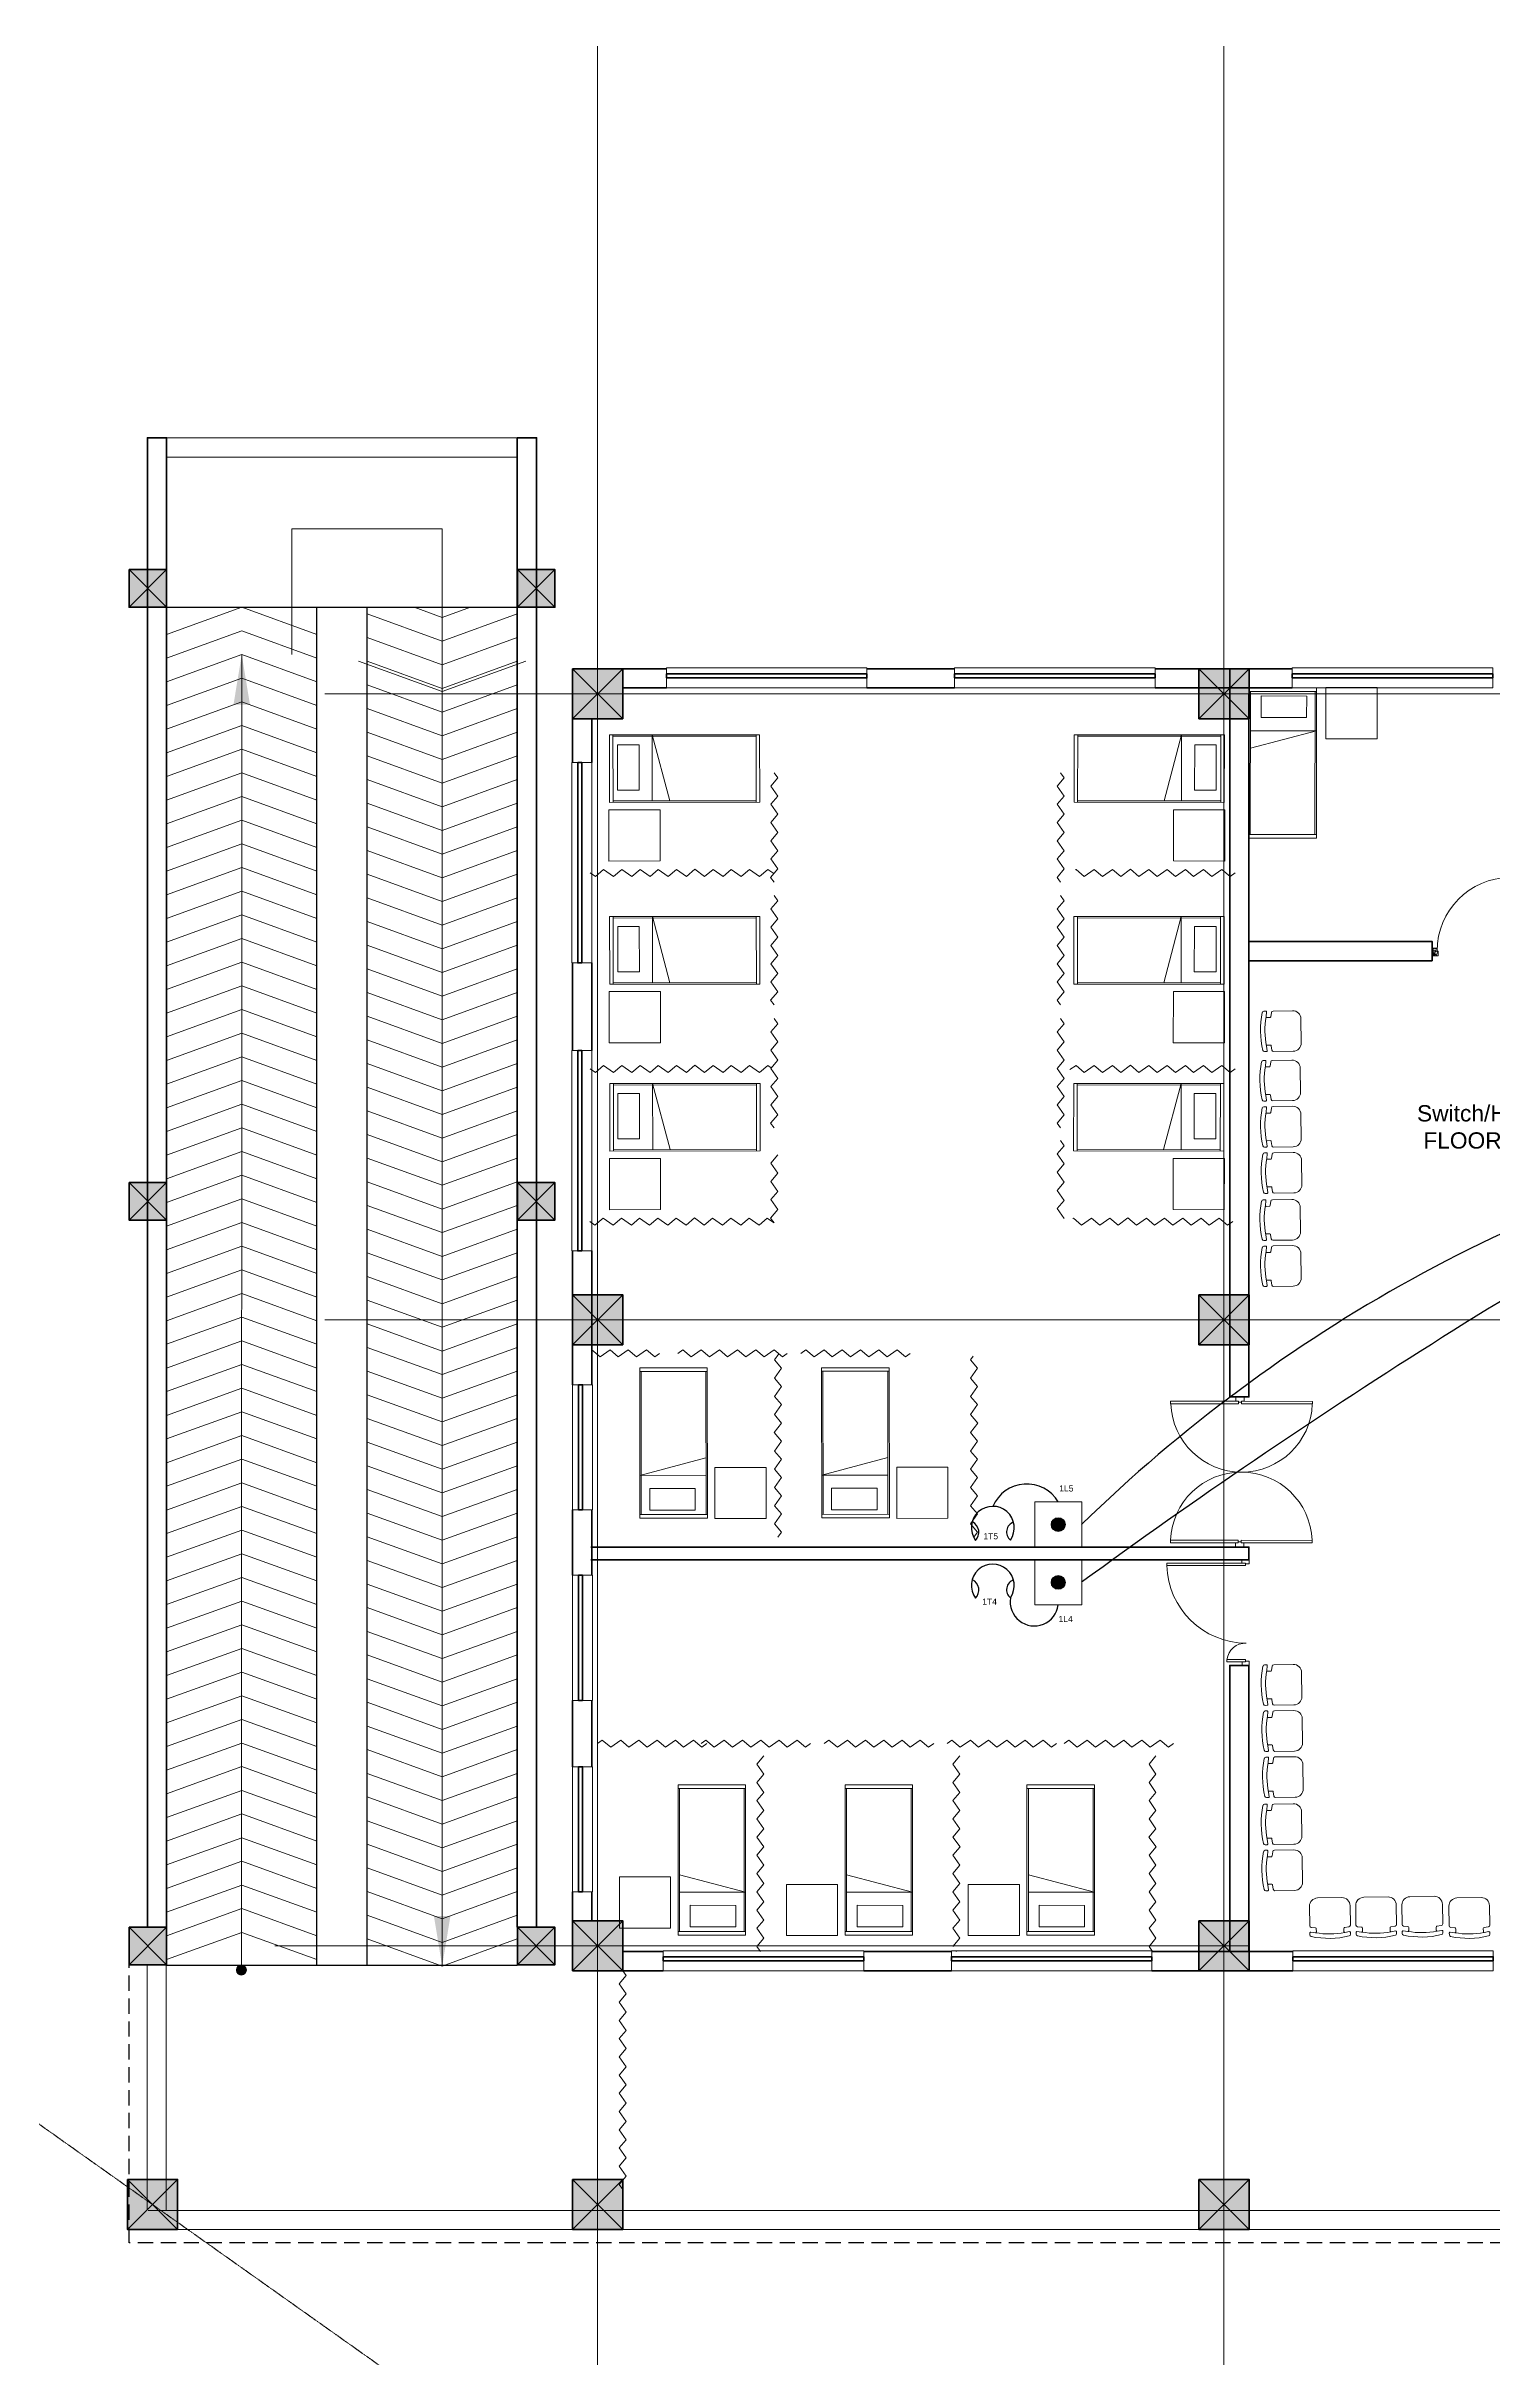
# Model space of a CAD drawing. Header units: millimetres. Extents: x 2399484 to 3337895, y 3598750 to 3969149.
# Drawn here: x 2557066 to 2574388, y 3745395 to 3773089 of the extents above; entities that cross this region are included whole.
import ezdxf

# ---------------------------------------------------------------- set-up
doc = ezdxf.new("R2010")
doc.units = ezdxf.units.MM
doc.header["$MEASUREMENT"] = 0
doc.linetypes.add('CENTER', pattern=[2, 1.25, -0.25, 0.25, -0.25])
doc.linetypes.add('DASHED', pattern=[0.75, 0.5, -0.25])
for name, color, linetype, lineweight in [('centreline', 52, 'CENTER', 5), ('Column-0.5', 14, 'Continuous', 50), ('Dimension- 0.15', 114, 'Continuous', 15), ('door', 41, 'Continuous', 5), ('Door Opening-0.09', 253, 'Continuous', 9), ('elect text', 2, 'Continuous', 50), ('Furniture Hospital-0.09', 44, 'Continuous', 9), ('Hatch', 9, 'Continuous', 9), ('hatch-1', 53, 'Continuous', 15), ('hidden lines', 205, 'DASHED', 5), ('LAN', 60, 'Continuous', 25), ('Sill Level', 140, 'Continuous', 20), ('stairs', 6, 'Continuous', 25), ('Telephone points', 53, 'Continuous', 15), ('WALL 0.2', 7, 'Continuous', 20), ('wall 0.4', 7, 'Continuous', 40), ('Wall-0.5', 7, 'Continuous', 50), ('WINDOW', 152, 'Continuous', 30), ('Windows Plan', 152, 'Continuous', 35)]:
    doc.layers.add(name, color=color, linetype=linetype, lineweight=lineweight)
doc.styles.get("Standard").update_dxf_attribs({"font": 'arial.ttf'})
doc.linetypes.add('ZIGZAG', pattern='A,0.0001,-0.2,[131,ltypeshp.shx,S=0.2,R=0,X=-0.2,Y=0],-0.4,[131,ltypeshp.shx,S=0.2,R=180,X=0.2,Y=0],-0.2', length=0.8001)
doc.dimstyles.get("Standard").update_dxf_attribs({"dimtxt": 500, "dimasz": 100, "dimexe": 100, "dimexo": 200, "dimgap": 0.09, "dimtad": 0, "dimtoh": 1, "dimdec": 0, "dimzin": 0, "dimdsep": 46, "dimtxsty": 'Standard', "dimblk": 'DOT', "dimcen": 0, "dimclrd": 256, "dimclre": 256, "dimclrt": 256, "dimadec": 0, "dimazin": 0, "dimtfac": 1, "dimtdec": 0, "dimtofl": 0, "dimtmove": 0, "dimatfit": 3, "dimfxl": 1, "dimtolj": 1, "dimtzin": 0, "dimlwd": -1, "dimlwe": -1, "dimarcsym": 1})

# ---------------------------------------------------------------- blocks, each defined once
blk = doc.blocks.new('2ft column')
at = {"layer": 'Hatch', "ltscale": 5}
h = blk.add_hatch(color=256, dxfattribs=at)
h.dxf.hatch_style = 1
h.paths.add_polyline_path([(2207385, 4176559), (2207985, 4176559), (2207985, 4175959), (2207385, 4175959)])
at = {"layer": 'Column-0.5', "ltscale": 5}
blk.add_lwpolyline([(2207385, 4176559), (2207985, 4176559), (2207985, 4175959), (2207385, 4175959)], close=True, dxfattribs=at)
at = {"layer": 'Defpoints', "ltscale": 5}
for points in [[(2207985, 4176559), (2207385, 4175959)], [(2207985, 4175959), (2207385, 4176559)]]:
    blk.add_lwpolyline(points, dxfattribs=at)
blk = doc.blocks.new('_Dot')
at = {"color": 0, "linetype": 'ByBlock', "lineweight": -2}
blk.add_line((-0.5, 0), (-1, 0), dxfattribs=at)
at = {"color": 0, "linetype": 'ByBlock', "lineweight": -3, "const_width": 0.5}
blk.add_lwpolyline([(-0.25, 0, 1), (0.25, 0, 1)], format="xyb", close=True, dxfattribs=at)
blk = doc.blocks.new('d1')
at = {"layer": 'door'}
for p, q in [((2442.7, 10746.2), (2408.3, 10746.2)), ((2408.3, 10746.2), (2408.3, 10745.7)), ((2442.7, 10745.7), (2408.3, 10745.7))]:
    blk.add_line(p, q, dxfattribs=at)
at = {"layer": 'door', "ltscale": 80}
for points in [[(2445, 10779.7), (2445, 10782), (2444.6, 10782), (2444.6, 10782.4), (2441.8, 10782.4), (2441.8, 10782), (2441.4, 10782), (2441.4, 10780.1), (2442.7, 10780.1), (2442.7, 10779.7)], [(2445, 10746.2), (2445, 10743.9), (2444.6, 10743.9), (2444.6, 10743.4), (2441.8, 10743.4), (2441.8, 10743.9), (2441.4, 10743.9), (2441.4, 10745.7), (2442.7, 10745.7), (2442.7, 10746.2)]]:
    blk.add_lwpolyline(points, close=True, dxfattribs=at)
at = {"layer": 'Door Opening-0.09', "ltscale": 80}
blk.add_arc((2442.7, 10745.7), 34.4, 90, 179.274, dxfattribs=at)
at = {"layer": 'hidden lines'}
for centre, radius, start, end in [((2441.6, 10791.4), 9.82, 268.3986, 287.3158), ((2441.4, 10784.8), 4.22, 269.7899, 318.9675), ((2444.3, 10781.3), 2.81, 166.4652, 205.1802), ((2445, 10781.7), 2.48, 162.4671, 233.2418), ((2441.6, 10782), 3, 308.4681, 358.9527), ((2445.5, 10782.1), 1.81, 168.6475, 255.2319), ((2441.4, 10741.1), 4.22, 41.0325, 90.2101), ((2441.6, 10734.5), 9.82, 72.6842, 91.6014), ((2444.3, 10744.5), 2.81, 154.8198, 193.5348), ((2445, 10744.2), 2.48, 126.7582, 197.5329), ((2441.6, 10743.8), 3, 1.0473, 51.5319), ((2445.5, 10743.8), 1.81, 104.7681, 191.3525)]:
    blk.add_arc(centre, radius, start, end, dxfattribs=at)
blk = doc.blocks.new('BED')
at = {"layer": 'Furniture Hospital-0.09'}
for p, q in [((-2.12, 0.475), (-2.12, -0.475)), ((-2.12, -0.475), (-2.12, 0.475)), ((-0.008, 0.475), (-2.12, 0.475)), ((-2.07, 0.475), (-2.07, -0.475)), ((-0.058, 0.455), (-2.07, 0.455)), ((-0.855, -0.455), (-0.61, 0.475)), ((-0.61, 0.475), (-0.61, -0.455)), ((-0.425, 0.336), (-0.426, -0.303)), ((-0.425, 0.336), (-0.121, 0.336)), ((-0.121, -0.303), (-0.121, 0.336)), ((-0.058, -0.475), (-0.058, 0.475)), ((-0.008, -0.475), (-0.008, 0.475)), ((-0.426, -0.303), (-0.121, -0.303)), ((-2.12, -0.475), (-0.008, -0.475)), ((-2.07, -0.455), (-0.058, -0.455))]:
    blk.add_line(p, q, dxfattribs=at)
blk = doc.blocks.new("door 5'")
at = {"layer": 'door', "ltscale": 1000}
for points in [[(2177525, 4317078), (2177525, 4317062), (2177516, 4317062), (2177516, 4317020), (2177473, 4317020), (2177474, 4317105)], [(2177525, 4317062), (2177525, 4317105), (2177474, 4317105), (2177473, 4317020)], [(2177473, 4317020), (2177516, 4317020)], [(2177474, 4317105), (2177516, 4317105)], [(2178697, 4316120), (2178697, 4317060), (2178671, 4317060), (2178671, 4316120), (2178697, 4316120)], [(2178689, 4317076), (2178689, 4317060), (2178697, 4317060), (2178697, 4317018), (2178740, 4317018), (2178740, 4317104)], [(2178689, 4317060), (2178689, 4317104), (2178740, 4317104), (2178740, 4317018)], [(2178740, 4317018), (2178697, 4317018)]]:
    blk.add_lwpolyline(points, dxfattribs=at)
blk.add_lwpolyline([(2177516, 4316839), (2177516, 4317062), (2177543, 4317062), (2177543, 4316839)], close=True, dxfattribs=at)
at = {"layer": 'Door Opening-0.09', "ltscale": 1000}
for centre, radius, start, end in [((2177516, 4317062), 224, 276.6944, 2.344), ((2178697, 4317076), 957, 180.3416, 268.4244)]:
    blk.add_arc(centre, radius, start, end, dxfattribs=at)
at = {"layer": 'WINDOW', "ltscale": 5}
blk.add_line((2177474, 4317104), (2177474, 4317104), dxfattribs=at)
blk = doc.blocks.new('MAIN DOOR')
at = {"layer": 'door', "ltscale": 1000}
for points in [[(2313.5, 188.5), (2347.4, 188.5), (2347.4, 187.3), (2313.5, 187.3)], [(2381.3, 188.5), (2348.9, 188.5), (2348.9, 187.3), (2381.3, 187.3)]]:
    blk.add_lwpolyline(points, close=True, dxfattribs=at)
for points in [[(2346.1, 190.6), (2346.1, 188.5)], [(2348.9, 188.1), (2347.4, 188.1), (2347.4, 188.5), (2346.1, 188.5), (2346.1, 190.6), (2350.2, 190.6)], [(2347.4, 188.1), (2348.9, 188.1), (2348.9, 188.5), (2350.2, 188.5), (2350.2, 190.6), (2346.1, 190.6)], [(2350.2, 190.6), (2350.2, 188.5)], [(2313.4, 120.7), (2347.3, 120.7), (2347.3, 121.9), (2313.4, 121.9), (2313.4, 120.7)], [(2381.3, 120.7), (2348.8, 120.7), (2348.8, 121.9), (2381.3, 121.9), (2381.3, 120.7)], [(2348.8, 121.1), (2347.3, 121.1), (2347.3, 120.7), (2346, 120.7), (2346, 118.6), (2350.1, 118.6)], [(2347.3, 121.1), (2348.8, 121.1), (2348.8, 120.7), (2350.1, 120.7), (2350.1, 118.6), (2346, 118.6)], [(2346, 118.6), (2346, 120.7)], [(2350.1, 118.6), (2350.1, 120.7)]]:
    blk.add_lwpolyline(points, dxfattribs=at)
at = {"layer": 'Door Opening-0.09', "ltscale": 1000}
for centre, start, end in [((2347.4, 188.5), 182.1168, 357.8826), ((2347.3, 120.7), 2.1167, 177.8826)]:
    blk.add_arc(centre, 33.9, start, end, dxfattribs=at)
at = {"layer": 'WINDOW', "ltscale": 5}
blk.add_line((2350.1, 190.6), (2350.1, 190.6), dxfattribs=at)
blk = doc.blocks.new('BCHAIR')
at = {"layer": 'Furniture Hospital-0.09'}
for p, q in [((-0.15, 0), (0.15, 0)), ((-0.25, -0.1), (-0.25, -0.342)), ((0.25, -0.1), (0.25, -0.342)), ((-0.25, -0.431), (-0.25, -0.454)), ((-0.239, -0.421), (-0.181, -0.429)), ((-0.179, -0.369), (-0.232, -0.362)), ((-0.17, -0.379), (-0.17, -0.419)), ((0.17, -0.379), (0.17, -0.419)), ((0.179, -0.369), (0.232, -0.362)), ((0.239, -0.421), (0.181, -0.429)), ((0.25, -0.431), (0.25, -0.454))]:
    blk.add_line(p, q, dxfattribs=at)
for centre, radius, start, end in [((-0.15, -0.1), 0.1, 90, 180), ((0.15, -0.1), 0.1, 360, 90), ((-0.23, -0.342), 0.02, 180, 262.875), ((-0.24, -0.431), 0.01, 82.875, 180), ((-0.23, -0.454), 0.02, 180, 257.4986), ((0, 0.583), 1.083, 257.4986, 282.5014), ((-0.18, -0.419), 0.01, 262.875, 0), ((0, 0.594), 1.039, 259.9886, 280.0345), ((-0.18, -0.379), 0.01, 0, 82.875), ((0.18, -0.379), 0.01, 97.125, 180), ((0.18, -0.419), 0.01, 180, 277.125), ((0.23, -0.342), 0.02, 277.125, 360), ((0.23, -0.454), 0.02, 282.5014, 0), ((0.24, -0.431), 0.01, 0, 97.125)]:
    blk.add_arc(centre, radius, start, end, dxfattribs=at)
blk = doc.blocks.new('w1')
at = {"layer": 'Sill Level'}
blk.add_lwpolyline([(2460641, 3827503), (2460641, 3825103), (2460401, 3825103), (2460401, 3827503)], close=True, dxfattribs=at)
at = {"layer": 'Windows Plan'}
blk.add_lwpolyline([(2460521, 3825103), (2460521, 3827503), (2460473, 3827503), (2460473, 3825103)], close=True, dxfattribs=at)
blk = doc.blocks.new('w2')
at = {"layer": 'Sill Level'}
blk.add_lwpolyline([(2444138, 3818930), (2445638, 3818930), (2445638, 3818690), (2444138, 3818690)], close=True, dxfattribs=at)
at = {"layer": 'Windows Plan'}
blk.add_lwpolyline([(2445638, 3818810), (2444138, 3818810), (2444138, 3818762), (2445638, 3818762)], close=True, dxfattribs=at)
blk = doc.blocks.new('lan')
at = {"layer": 'LAN', "ltscale": 3}
blk.add_hatch(color=256, dxfattribs=at).paths.add_polyline_path([(904043, -140861, 1), (904135, -140861, 1)])
at = {"layer": 'LAN', "lineweight": 20, "ltscale": 3}
blk.add_lwpolyline([(903933, -140711), (904245, -140711), (904245, -141012), (903933, -141012)], close=True, dxfattribs=at)
at = {"layer": 'LAN', "ltscale": 3}
blk.add_circle((904089, -140861), 45.6, dxfattribs=at)
blk = doc.blocks.new('tel')
at = {"layer": 'Telephone points', "lineweight": 30}
for centre, radius, start, end in [((904092, -135999), 143, 145.3092, 35.8587), ((903930, -135971), 70.1, 289.0836, 50.6504), ((904263, -135969), 78, 135.7922, 242.2322)]:
    blk.add_arc(centre, radius, start, end, dxfattribs=at)
blk = doc.blocks.new('RAMP23')
at = {"layer": 'Dimension- 0.15', "ltscale": 5}
h = blk.add_hatch(dxfattribs=at)
h.set_pattern_fill('ANSI31', color=256, scale=25.555556, angle=90)
h.set_pattern_definition([(135, (1623697.9227, 1877740.101), (-2.258813329, -2.258813329), [])])
h.paths.add_polyline_path([(2418321, 3996255), (2418380, 3996255), (2418380, 3996196, -0.414214)])
h.paths.add_polyline_path([(2418321, 3996255, -0.414214), (2418380, 3996314), (2418380, 3996255)])
h.paths.add_polyline_path([(2418380, 3996255), (2418380, 3996314, -0.414214), (2418439, 3996255)])
h.paths.add_polyline_path([(2418380, 3996196), (2418380, 3996255), (2418439, 3996255, -0.414214)])
blk.add_lwpolyline([(2418984, 4012016), (2418984, 4013523), (2420784, 4013523), (2420784, 4012700)], dxfattribs=at)
blk.add_circle((2418380, 3996255), 59.1, dxfattribs=at)
at = {"layer": 'hatch-1', "color": 4, "lineweight": 0, "ltscale": 5}
for points in [[(2417484, 4012256), (2418384, 4012583), (2419284, 4012256)], [(2419884, 4012503), (2420784, 4012177), (2421684, 4012503)], [(2420447, 4012583), (2420784, 4012460), (2421122, 4012583)], [(2417484, 4011973), (2418384, 4012299), (2419284, 4011973)], [(2419884, 4012220), (2420784, 4011893), (2421684, 4012220)], [(2417484, 4011689), (2418384, 4012016), (2419284, 4011689)], [(2419782, 4011938), (2420784, 4011574), (2421787, 4011938)], [(2419884, 4011936), (2420784, 4011610), (2421684, 4011936)], [(2417484, 4011406), (2418384, 4011732), (2419284, 4011406)], [(2419884, 4011653), (2420784, 4011326), (2421684, 4011653)], [(2417484, 4011122), (2418384, 4011449), (2419284, 4011122)], [(2419884, 4011369), (2420784, 4011043), (2421684, 4011369)], [(2417484, 4010839), (2418384, 4011165), (2419284, 4010839)], [(2419884, 4011086), (2420784, 4010759), (2421684, 4011086)], [(2417484, 4010555), (2418384, 4010882), (2419284, 4010555)], [(2419884, 4010802), (2420784, 4010476), (2421684, 4010802)], [(2417484, 4010272), (2418384, 4010598), (2419284, 4010272)], [(2419884, 4010519), (2420784, 4010192), (2421684, 4010519)], [(2417484, 4009988), (2418384, 4010315), (2419284, 4009988)], [(2419884, 4010235), (2420784, 4009909), (2421684, 4010235)], [(2417484, 4009705), (2418384, 4010031), (2419284, 4009705)], [(2419884, 4009952), (2420784, 4009625), (2421684, 4009952)], [(2417484, 4009421), (2418384, 4009748), (2419284, 4009421)], [(2419884, 4009668), (2420784, 4009342), (2421684, 4009668)], [(2417484, 4009138), (2418384, 4009464), (2419284, 4009138)], [(2419884, 4009385), (2420784, 4009058), (2421684, 4009385)], [(2417484, 4008854), (2418384, 4009181), (2419284, 4008854)], [(2419884, 4009101), (2420784, 4008775), (2421684, 4009101)], [(2417484, 4008571), (2418384, 4008897), (2419284, 4008571)], [(2419884, 4008818), (2420784, 4008491), (2421684, 4008818)], [(2417484, 4008287), (2418384, 4008614), (2419284, 4008287)], [(2419884, 4008534), (2420784, 4008208), (2421684, 4008534)], [(2417484, 4008004), (2418384, 4008330), (2419284, 4008004)], [(2419884, 4008251), (2420784, 4007924), (2421684, 4008251)], [(2417484, 4007721), (2418384, 4008047), (2419284, 4007721)], [(2419884, 4007967), (2420784, 4007641), (2421684, 4007967)], [(2417484, 4007437), (2418384, 4007763), (2419284, 4007437)], [(2419884, 4007684), (2420784, 4007357), (2421684, 4007684)], [(2417484, 4007154), (2418384, 4007480), (2419284, 4007154)], [(2419884, 4007400), (2420784, 4007074), (2421684, 4007400)], [(2417484, 4006870), (2418384, 4007196), (2419284, 4006870)], [(2419884, 4007117), (2420784, 4006791), (2421684, 4007117)], [(2417484, 4006587), (2418384, 4006913), (2419284, 4006587)], [(2417484, 4006303), (2418384, 4006629), (2419284, 4006303)], [(2419884, 4006833), (2420784, 4006507), (2421684, 4006833)], [(2417484, 4006020), (2418384, 4006346), (2419284, 4006020)], [(2419884, 4006550), (2420784, 4006224), (2421684, 4006550)], [(2417484, 4005736), (2418384, 4006062), (2419284, 4005736)], [(2419884, 4006266), (2420784, 4005940), (2421684, 4006266)], [(2417484, 4005453), (2418384, 4005779), (2419284, 4005453)], [(2419884, 4005983), (2420784, 4005657), (2421684, 4005983)], [(2417484, 4005169), (2418384, 4005495), (2419284, 4005169)], [(2419884, 4005699), (2420784, 4005373), (2421684, 4005699)], [(2417484, 4004886), (2418384, 4005212), (2419284, 4004886)], [(2419884, 4005416), (2420784, 4005090), (2421684, 4005416)], [(2417484, 4004602), (2418384, 4004928), (2419284, 4004602)], [(2419884, 4005132), (2420784, 4004806), (2421684, 4005132)], [(2417484, 4004319), (2418384, 4004645), (2419284, 4004319)], [(2419884, 4004849), (2420784, 4004523), (2421684, 4004849)], [(2417484, 4004035), (2418384, 4004361), (2419284, 4004035)], [(2419884, 4004565), (2420784, 4004239), (2421684, 4004565)], [(2417484, 4003752), (2418384, 4004078), (2419284, 4003752)], [(2417484, 4003752), (2418384, 4004078), (2419284, 4003752)], [(2419884, 4004282), (2420784, 4003956), (2421684, 4004282)], [(2417484, 4003468), (2418384, 4003794), (2419284, 4003468)], [(2419884, 4003998), (2420784, 4003672), (2421684, 4003998)], [(2419884, 4003715), (2420784, 4003389), (2421684, 4003715)], [(2417484, 4003185), (2418384, 4003511), (2419284, 4003185)], [(2419884, 4003431), (2420784, 4003105), (2421684, 4003431)], [(2417484, 4002901), (2418384, 4003228), (2419284, 4002901)], [(2419884, 4003148), (2420784, 4002822), (2421684, 4003148)], [(2417484, 4002618), (2418384, 4002944), (2419284, 4002618)], [(2419884, 4002864), (2420784, 4002538), (2421684, 4002864)], [(2417484, 4002334), (2418384, 4002661), (2419284, 4002334)], [(2419884, 4002581), (2420784, 4002255), (2421684, 4002581)], [(2417484, 4002051), (2418384, 4002377), (2419284, 4002051)], [(2419884, 4002298), (2420784, 4001971), (2421684, 4002298)], [(2417484, 4001767), (2418384, 4002094), (2419284, 4001767)], [(2419884, 4002014), (2420784, 4001688), (2421684, 4002014)], [(2417484, 4001484), (2418384, 4001810), (2419284, 4001484)], [(2419884, 4001731), (2420784, 4001404), (2421684, 4001731)], [(2417484, 4001200), (2418384, 4001527), (2419284, 4001200)], [(2419884, 4001447), (2420784, 4001121), (2421684, 4001447)], [(2417484, 4000917), (2418384, 4001243), (2419284, 4000917)], [(2419884, 4001164), (2420784, 4000837), (2421684, 4001164)], [(2417484, 4000633), (2418384, 4000960), (2419284, 4000633)], [(2419884, 4000880), (2420784, 4000554), (2421684, 4000880)], [(2417484, 4000350), (2418384, 4000676), (2419284, 4000350)], [(2419884, 4000597), (2420784, 4000270), (2421684, 4000597)], [(2417484, 4000066), (2418384, 4000393), (2419284, 4000066)], [(2419884, 4000313), (2420784, 3999987), (2421684, 4000313)], [(2417484, 3999783), (2418384, 4000109), (2419284, 3999783)], [(2419884, 4000030), (2420784, 3999703), (2421684, 4000030)], [(2417484, 3999499), (2418384, 3999826), (2419284, 3999499)], [(2419884, 3999746), (2420784, 3999420), (2421684, 3999746)], [(2417484, 3999216), (2418384, 3999542), (2419284, 3999216)], [(2419884, 3999463), (2420784, 3999136), (2421684, 3999463)], [(2417484, 3998932), (2418384, 3999259), (2419284, 3998932)], [(2419884, 3999179), (2420784, 3998853), (2421684, 3999179)], [(2417484, 3998649), (2418384, 3998975), (2419284, 3998649)], [(2419884, 3998896), (2420784, 3998569), (2421684, 3998896)], [(2417484, 3998365), (2418384, 3998692), (2419284, 3998365)], [(2419884, 3998612), (2420784, 3998286), (2421684, 3998612)], [(2417484, 3998082), (2418384, 3998408), (2419284, 3998082)], [(2419884, 3998329), (2420784, 3998002), (2421684, 3998329)], [(2417484, 3997798), (2418384, 3998125), (2419284, 3997798)], [(2419884, 3998045), (2420784, 3997719), (2421684, 3998045)], [(2417484, 3997515), (2418384, 3997841), (2419284, 3997515)], [(2419884, 3997762), (2420784, 3997435), (2421684, 3997762)], [(2417484, 3997231), (2418384, 3997558), (2419284, 3997231)], [(2419884, 3997478), (2420784, 3997152), (2421684, 3997478)], [(2417484, 3996948), (2418384, 3997274), (2419284, 3996948)], [(2419884, 3997195), (2420784, 3996868), (2421684, 3997195)], [(2417484, 3996664), (2418384, 3996991), (2419284, 3996664)], [(2419884, 3996911), (2420784, 3996585), (2421684, 3996911)], [(2417484, 3996381), (2418384, 3996707), (2419284, 3996381)], [(2417484, 3996381), (2418384, 3996707), (2419284, 3996381)], [(2419884, 3996628), (2420784, 3996301), (2421684, 3996628)]]:
    blk.add_lwpolyline(points, dxfattribs=at)
at = {"layer": 'stairs', "ltscale": 5}
for points in [[(2417484, 4012583), (2421684, 4012583)], [(2419284, 3996313), (2419284, 4012583)], [(2419884, 3996313), (2419884, 4012583)], [(2417484, 3996313), (2421684, 3996313)]]:
    blk.add_lwpolyline(points, dxfattribs=at)
at = {"layer": 'WALL 0.2', "ltscale": 5}
for points in [[(2417484, 4014613), (2421684, 4014613)], [(2417484, 4014383), (2421684, 4014383)]]:
    blk.add_lwpolyline(points, dxfattribs=at)
at = {"layer": 'Wall-0.5', "ltscale": 5}
for points in [[(2417254, 3996768), (2417484, 3996768), (2417484, 4014613), (2417254, 4014613)], [(2421684, 3996768), (2421914, 3996768), (2421914, 4014613), (2421684, 4014613)]]:
    blk.add_lwpolyline(points, close=True, dxfattribs=at)
at = {"layer": 'Hatch', "xscale": 0.75, "yscale": 0.75, "zscale": 0.75}
for p in [(761496, 880614), (766146, 880614), (761496, 873271), (766146, 873271), (761496, 864349), (766146, 864349)]:
    blk.add_blockref('2ft column', p, dxfattribs=at)
at = {"layer": 'Dimension- 0.15', "ltscale": 5}
for points, override in [([(2420784, 3996301), (2420784, 4012700)], {"dimasz": 600, "dimfxl": 500, "dimfxlon": 1}), ([(2418384, 4012016), (2418380, 3996313)], {"dimasz": 600, "dimgap": 0.09, "dimtad": 0, "dimfxl": 500, "dimfxlon": 1})]:
    blk.add_leader(points, dimstyle='Standard', override=override, dxfattribs=at)

msp = doc.modelspace()

# ---------------------------------------------------------------- linework, layer by layer
at = {"layer": 'centreline', "ltscale": 5}
for p, q in [((2563668.8, 3773089.4), (2563668.8, 3741743.5)), ((2563668.8, 3773089.4), (2563668.8, 3741743.5)), ((2571168.8, 3773089.4), (2571168.8, 3741743.5)), ((2571168.8, 3773089.4), (2571168.8, 3741743.5)), ((2604746, 3765331.2), (2560402.6, 3765331.2)), ((2604746, 3765331.2), (2560402.6, 3765331.2)), ((2604746, 3757831.2), (2560402.6, 3757831.2)), ((2604746, 3757831.2), (2560402.6, 3757831.2)), ((2565583, 3750331.2), (2559802.6, 3750331.2)), ((2570278.9, 3750331.2), (2559802.6, 3750331.2)), ((2565583, 3750331.2), (2560402.6, 3750331.2)), ((2565583, 3750331.2), (2560402.6, 3750331.2)), ((2571468.8, 3750331.2), (2570278.9, 3750331.2)), ((2571468.8, 3750331.2), (2570278.9, 3750331.2)), ((2571468.8, 3750331.2), (2570278.9, 3750331.2)), ((2571468.8, 3750331.2), (2570278.9, 3750331.2))]:
    msp.add_line(p, q, dxfattribs=at)
msp.add_lwpolyline([(2555483.2, 3749256.2), (2566074.4, 3741743.5)], dxfattribs=at)
at = {"layer": 'Furniture Hospital-0.09'}
for points in [[(2572388.6, 3765406.6), (2573002, 3765406.6), (2573002, 3764793.3), (2572388.6, 3764793.3)], [(2564418.1, 3763328.3), (2564417.3, 3763941.6), (2563804, 3763940.8), (2563804.8, 3763327.5)], [(2570565.4, 3763328.3), (2570566.1, 3763941.6), (2571179.5, 3763940.8), (2571178.7, 3763327.5)], [(2564420.8, 3761150.3), (2564420.1, 3761763.6), (2563806.7, 3761762.8), (2563807.5, 3761149.5)], [(2570562.6, 3761150.3), (2570563.4, 3761763.6), (2571176.7, 3761762.8), (2571176, 3761149.5)], [(2564423.3, 3759150.3), (2564422.6, 3759763.6), (2563809.2, 3759762.8), (2563810, 3759149.5)], [(2570560.1, 3759150.3), (2570560.9, 3759763.6), (2571174.2, 3759762.8), (2571173.4, 3759149.5)], [(2565685.1, 3756062.8), (2565071.8, 3756062), (2565072.5, 3755448.7), (2565685.9, 3755449.5)], [(2567863.1, 3756065.5), (2567249.8, 3756064.8), (2567250.5, 3755451.4), (2567863.9, 3755452.2)], [(2563929.7, 3751155.3), (2564543, 3751155.3), (2564543, 3750542), (2563929.7, 3750542)], [(2565929.7, 3751066.5), (2566543, 3751066.5), (2566543, 3750453.1), (2565929.7, 3750453.1)], [(2568107.7, 3751066.5), (2568721, 3751066.5), (2568721, 3750453.1), (2568107.7, 3750453.1)]]:
    msp.add_lwpolyline(points, close=True, dxfattribs=at)
at = {"layer": 'LAN', "ltscale": 5}
for centre, radius, start, end in [((2582276, 3742270), 18328.7, 103.41367, 134.34448), ((2613772.2, 3694099), 75059.3, 118.441802, 126.178312), ((2568806.8, 3755424.6), 439.8, 30.65793, 157.24797), ((2568898, 3754451.9), 289.6, 170.54836, 352.58881)]:
    msp.add_arc(centre, radius, start, end, dxfattribs=at)
at = {"layer": 'stairs', "linetype": 'DASHED', "ltscale": 366}
msp.add_lwpolyline([(2602218.8, 3739031.2), (2602218.8, 3738131.2), (2594107.5, 3738131.2), (2593207.5, 3738131.2), (2593207.5, 3746772.1), (2558057.6, 3746772.1), (2558057.6, 3750102.8)], dxfattribs=at)
at = {"layer": 'WALL 0.2', "ltscale": 5}
for p, q in [((2558274, 3750108), (2558274, 3747166.4)), ((2558504, 3750108), (2558504, 3747166.4)), ((2558287.6, 3747161.2), (2586848.8, 3747161.2)), ((2558057.6, 3746931.2), (2586618.8, 3746931.2))]:
    msp.add_line(p, q, dxfattribs=at)
at = {"layer": 'wall 0.4', "ltscale": 5}
for p, q in [((2563968.8, 3765631.2), (2564493.8, 3765631.2)), ((2566893.8, 3765631.2), (2567943.8, 3765631.2)), ((2570343.8, 3765631.2), (2571987.6, 3765631.2)), ((2563968.8, 3765401.2), (2564493.8, 3765401.2)), ((2566893.8, 3765401.2), (2567943.8, 3765401.2)), ((2570343.8, 3765401.2), (2571987.6, 3765401.2)), ((2563368.8, 3765031.2), (2563368.8, 3764506.2)), ((2563368.8, 3765031.2), (2563368.8, 3764506.2)), ((2563598.8, 3765031.2), (2563598.8, 3764506.2)), ((2563598.8, 3765031.2), (2563598.8, 3764506.2)), ((2563368.8, 3762106.2), (2563368.8, 3761056.2)), ((2563368.8, 3762106.2), (2563368.8, 3761056.2)), ((2563598.8, 3762106.2), (2563598.8, 3761056.2)), ((2563598.8, 3762106.2), (2563598.8, 3761056.2)), ((2573662.2, 3762131.2), (2571468.8, 3762131.2)), ((2563368.8, 3758656.2), (2563368.8, 3757197.2)), ((2563368.8, 3758656.2), (2563368.8, 3757053.5)), ((2563598.8, 3758656.2), (2563598.8, 3757197.2)), ((2563598.8, 3758656.2), (2563598.8, 3757053.5)), ((2563368.8, 3755553.5), (2563368.8, 3754770.2)), ((2563598.8, 3755553.5), (2563598.8, 3754770.2)), ((2563368.8, 3753270.2), (2563368.8, 3752475.6)), ((2563598.8, 3753270.2), (2563598.8, 3752475.6)), ((2563368.8, 3750975.6), (2563368.8, 3750631.2)), ((2563598.8, 3750975.6), (2563598.8, 3750631.2)), ((2563968.8, 3750261.2), (2564454.7, 3750261.2)), ((2566854.7, 3750261.2), (2567904.7, 3750261.2)), ((2570304.7, 3750261.2), (2571993.8, 3750261.2)), ((2563968.8, 3750031.2), (2564454.7, 3750031.2)), ((2566854.7, 3750031.2), (2567904.7, 3750031.2)), ((2570304.7, 3750031.2), (2571993.8, 3750031.2))]:
    msp.add_line(p, q, dxfattribs=at)
for points in [[(2571468.8, 3765331.2), (2571468.8, 3756906.7), (2571238.8, 3756906.7), (2571238.8, 3765631.2)], [(2573662.2, 3762130.9), (2573662.2, 3762361.2), (2571468.8, 3762361.2)], [(2563585.5, 3755106.7), (2571468.8, 3755106.7), (2571468.8, 3754956.7)], [(2563585.5, 3754956.7), (2571468.8, 3754956.7)], [(2571238.8, 3750261.2), (2571238.8, 3753690.2), (2571471.8, 3753690.2)], [(2571468.8, 3753690.2), (2571468.8, 3750261.2)]]:
    msp.add_lwpolyline(points, dxfattribs=at)
at = {"layer": 'WINDOW', "linetype": 'ZIGZAG', "lineweight": 20, "ltscale": 0.5}
for points in [[(2565783.2, 3763075), (2565740.8, 3763130.9), (2565825.8, 3763231.9), (2565742.8, 3763351.7), (2565825.8, 3763450.3), (2565742.8, 3763570.1), (2565825.8, 3763668.7), (2565742.8, 3763788.5), (2565825.8, 3763887.1), (2565742.8, 3764006.9), (2565825.8, 3764105.4), (2565742.8, 3764225.2), (2565825.8, 3764323.8), (2565783.2, 3764385.3)], [(2569213, 3763075), (2569170.6, 3763130.9), (2569255.6, 3763231.9), (2569172.7, 3763351.7), (2569255.6, 3763450.3), (2569172.7, 3763570.1), (2569255.6, 3763668.7), (2569172.7, 3763788.5), (2569255.6, 3763887.1), (2569172.7, 3764006.9), (2569255.6, 3764105.4), (2569172.7, 3764225.2), (2569255.6, 3764323.8), (2569213, 3764385.3)], [(2565778.7, 3763176), (2565705.8, 3763226.5), (2565607.2, 3763143.6), (2565487.4, 3763226.5), (2565388.8, 3763143.6), (2565269, 3763226.5), (2565170.4, 3763143.6), (2565050.6, 3763226.5), (2564949.5, 3763141.4), (2564834.7, 3763228.6), (2564733.7, 3763143.6), (2564613.9, 3763226.5), (2564515.3, 3763143.6), (2564395.5, 3763226.5), (2564296.9, 3763143.6), (2564177.1, 3763226.5), (2564078.5, 3763143.6), (2563958.7, 3763226.5), (2563860.1, 3763143.6), (2563740.3, 3763226.5), (2563641.8, 3763143.6), (2563580.3, 3763186.2)], [(2569388.8, 3763220.7), (2569397.2, 3763226.5), (2569495.8, 3763143.6), (2569615.6, 3763226.5), (2569714.2, 3763143.6), (2569834, 3763226.5), (2569935.1, 3763141.4), (2570049.9, 3763228.6), (2570150.9, 3763143.6), (2570270.7, 3763226.5), (2570369.3, 3763143.6), (2570489.1, 3763226.5), (2570587.7, 3763143.6), (2570707.5, 3763226.5), (2570806.1, 3763143.6), (2570925.9, 3763226.5), (2571024.5, 3763143.6), (2571144.3, 3763226.5), (2571242.9, 3763143.6), (2571304.4, 3763186.2)], [(2565783.2, 3761602.5), (2565740.8, 3761658.4), (2565825.8, 3761759.4), (2565742.8, 3761879.2), (2565825.8, 3761977.8), (2565742.8, 3762097.6), (2565825.8, 3762196.2), (2565742.8, 3762316), (2565825.8, 3762414.6), (2565742.8, 3762534.4), (2565825.8, 3762632.9), (2565742.8, 3762752.7), (2565825.8, 3762851.3), (2565783.2, 3762912.8)], [(2569213, 3761602.5), (2569170.6, 3761658.4), (2569255.6, 3761759.4), (2569172.7, 3761879.2), (2569255.6, 3761977.8), (2569172.7, 3762097.6), (2569255.6, 3762196.2), (2569172.7, 3762316), (2569255.6, 3762414.6), (2569172.7, 3762534.4), (2569255.6, 3762632.9), (2569172.7, 3762752.7), (2569255.6, 3762851.3), (2569213, 3762912.8)], [(2565783.2, 3760129), (2565740.8, 3760184.9), (2565825.8, 3760285.9), (2565742.8, 3760405.7), (2565825.8, 3760504.3), (2565742.8, 3760624.1), (2565825.8, 3760722.7), (2565742.8, 3760842.5), (2565825.8, 3760941.1), (2565742.8, 3761060.9), (2565825.8, 3761159.4), (2565742.8, 3761279.2), (2565825.8, 3761377.8), (2565783.2, 3761439.3)], [(2569213, 3760129), (2569170.6, 3760184.9), (2569255.6, 3760285.9), (2569172.7, 3760405.7), (2569255.6, 3760504.3), (2569172.7, 3760624.1), (2569255.6, 3760722.7), (2569172.7, 3760842.5), (2569255.6, 3760941.1), (2569172.7, 3761060.9), (2569255.6, 3761159.4), (2569172.7, 3761279.2), (2569255.6, 3761377.8), (2569213, 3761439.3)], [(2565748.4, 3760849.1), (2565705.8, 3760878.6), (2565607.2, 3760795.6), (2565487.4, 3760878.6), (2565388.8, 3760795.6), (2565269, 3760878.6), (2565170.4, 3760795.6), (2565050.6, 3760878.6), (2564949.5, 3760793.5), (2564834.7, 3760880.6), (2564733.7, 3760795.6), (2564613.9, 3760878.6), (2564515.3, 3760795.6), (2564395.5, 3760878.6), (2564296.9, 3760795.6), (2564177.1, 3760878.6), (2564078.5, 3760795.6), (2563958.7, 3760878.6), (2563860.1, 3760795.6), (2563740.3, 3760878.6), (2563641.8, 3760795.6), (2563580.3, 3760838.2)], [(2569324.9, 3760828.5), (2569397.2, 3760878.6), (2569495.8, 3760795.6), (2569615.6, 3760878.6), (2569714.2, 3760795.6), (2569834, 3760878.6), (2569935.1, 3760793.5), (2570049.9, 3760880.6), (2570150.9, 3760795.6), (2570270.7, 3760878.6), (2570369.3, 3760795.6), (2570489.1, 3760878.6), (2570587.7, 3760795.6), (2570707.5, 3760878.6), (2570806.1, 3760795.6), (2570925.9, 3760878.6), (2571024.5, 3760795.6), (2571144.3, 3760878.6), (2571242.9, 3760795.6), (2571304.4, 3760838.2)], [(2565783.2, 3758993.6), (2565740.8, 3759049.5), (2565825.8, 3759150.5), (2565742.8, 3759270.3), (2565825.8, 3759368.9), (2565742.8, 3759488.7), (2565825.8, 3759587.3), (2565742.8, 3759707.1), (2565825.8, 3759805.7)], [(2569255.6, 3759042.9), (2569172.7, 3759162.8), (2569255.6, 3759261.3), (2569172.7, 3759381.1), (2569255.6, 3759479.7), (2569172.7, 3759599.5), (2569255.6, 3759698.1), (2569172.7, 3759817.9), (2569255.6, 3759916.5), (2569213, 3759978)], [(2565773.5, 3758998), (2565700.5, 3759048.5), (2565602, 3758965.6), (2565482.2, 3759048.5), (2565383.6, 3758965.6), (2565263.8, 3759048.5), (2565165.2, 3758965.6), (2565045.4, 3759048.5), (2564944.3, 3758963.4), (2564829.4, 3759050.6), (2564728.4, 3758965.6), (2564608.6, 3759048.5), (2564510, 3758965.6), (2564390.2, 3759048.5), (2564291.7, 3758965.6), (2564171.9, 3759048.5), (2564073.3, 3758965.6), (2563953.5, 3759048.5), (2563854.9, 3758965.6), (2563735.1, 3759048.5), (2563636.5, 3758965.6), (2563575, 3759008.2)], [(2569357.8, 3759042.7), (2569366.2, 3759048.5), (2569464.8, 3758965.6), (2569584.6, 3759048.5), (2569683.2, 3758965.6), (2569803, 3759048.5), (2569904.1, 3758963.4), (2570019, 3759050.6), (2570120, 3758965.6), (2570239.8, 3759048.5), (2570338.4, 3758965.6), (2570458.2, 3759048.5), (2570556.7, 3758965.6), (2570676.5, 3759048.5), (2570775.1, 3758965.6), (2570894.9, 3759048.5), (2570993.5, 3758965.6), (2571113.3, 3759048.5), (2571211.9, 3758965.6), (2571273.4, 3759008.2)], [(2564410.9, 3757427.9), (2564355, 3757385.5), (2564254, 3757470.5), (2564134.2, 3757387.5), (2564035.6, 3757470.5), (2563915.8, 3757387.5), (2563817.2, 3757470.5), (2563697.4, 3757387.5), (2563598.8, 3757470.5)], [(2565938.4, 3757427.9), (2565882.5, 3757385.5), (2565781.5, 3757470.5), (2565661.7, 3757387.5), (2565563.1, 3757470.5), (2565443.3, 3757387.5), (2565344.7, 3757470.5), (2565224.9, 3757387.5), (2565126.3, 3757470.5), (2565006.5, 3757387.5), (2564907.9, 3757470.5), (2564788.1, 3757387.5), (2564689.6, 3757470.5), (2564628.1, 3757427.9)], [(2565837.4, 3757423.4), (2565786.8, 3757350.5), (2565869.8, 3757251.9), (2565786.8, 3757132.1), (2565869.8, 3757033.5), (2565786.8, 3756913.7), (2565869.8, 3756815.2), (2565786.8, 3756695.4), (2565872, 3756594.2), (2565784.8, 3756479.4), (2565869.8, 3756378.4), (2565786.8, 3756258.6), (2565869.8, 3756160), (2565786.8, 3756040.2), (2565869.8, 3755941.6), (2565786.8, 3755821.8), (2565869.8, 3755723.2), (2565786.8, 3755603.4), (2565869.8, 3755504.8), (2565786.8, 3755385), (2565869.8, 3755286.5), (2565827.2, 3755225)], [(2567410.9, 3757427.9), (2567355, 3757385.5), (2567254, 3757470.5), (2567134.2, 3757387.5), (2567035.6, 3757470.5), (2566915.8, 3757387.5), (2566817.2, 3757470.5), (2566697.4, 3757387.5), (2566598.8, 3757470.5), (2566479, 3757387.5), (2566380.4, 3757470.5), (2566260.6, 3757387.5), (2566162.1, 3757470.5), (2566100.6, 3757427.9)], [(2568164.3, 3757393.1), (2568134.8, 3757350.5), (2568217.8, 3757251.9), (2568134.8, 3757132.1), (2568217.8, 3757033.5), (2568134.8, 3756913.7), (2568217.8, 3756815.2), (2568134.8, 3756695.4), (2568219.9, 3756594.2), (2568132.8, 3756479.4), (2568217.8, 3756378.4), (2568134.8, 3756258.6), (2568217.8, 3756160), (2568134.8, 3756040.2), (2568217.8, 3755941.6), (2568134.8, 3755821.8), (2568217.8, 3755723.2), (2568134.8, 3755603.4), (2568217.8, 3755504.8), (2568134.8, 3755385), (2568217.8, 3755286.5), (2568175.2, 3755225)], [(2563668.1, 3752753), (2563724, 3752795.4), (2563825, 3752710.4), (2563944.8, 3752793.4), (2564043.3, 3752710.4), (2564163.1, 3752793.4), (2564261.7, 3752710.4), (2564381.5, 3752793.4), (2564480.1, 3752710.4), (2564599.9, 3752793.4), (2564698.5, 3752710.4), (2564818.3, 3752793.4), (2564916.9, 3752710.4), (2564978.4, 3752753)], [(2564909.2, 3752753.1), (2564965.1, 3752795.6), (2565066.1, 3752710.6), (2565185.9, 3752793.5), (2565284.5, 3752710.6), (2565404.3, 3752793.5), (2565502.9, 3752710.6), (2565622.7, 3752793.5), (2565721.3, 3752710.6), (2565841.1, 3752793.5), (2565939.6, 3752710.6), (2566059.4, 3752793.5), (2566158, 3752710.6), (2566219.5, 3752753.1)], [(2565658.8, 3752605.1), (2565575.8, 3752506.6), (2565658.8, 3752386.8), (2565575.8, 3752288.2), (2565658.8, 3752168.4), (2565575.8, 3752069.8), (2565658.8, 3751950), (2565575.8, 3751851.4), (2565658.8, 3751731.6), (2565573.7, 3751630.5), (2565660.8, 3751515.6), (2565575.8, 3751414.6), (2565658.8, 3751294.8), (2565575.8, 3751196.3), (2565658.8, 3751076.5), (2565575.8, 3750977.9), (2565658.8, 3750858.1), (2565575.8, 3750759.5), (2565658.8, 3750639.7), (2565575.8, 3750541.1), (2565658.8, 3750421.3), (2565575.8, 3750322.7), (2565618.4, 3750261.2)], [(2566382.7, 3752753.1), (2566438.6, 3752795.6), (2566539.6, 3752710.6), (2566659.4, 3752793.5), (2566758, 3752710.6), (2566877.8, 3752793.5), (2566976.4, 3752710.6), (2567096.2, 3752793.5), (2567194.8, 3752710.6), (2567314.6, 3752793.5), (2567413.1, 3752710.6), (2567532.9, 3752793.5), (2567631.5, 3752710.6), (2567693, 3752753.1)], [(2567855.2, 3752753.1), (2567911.1, 3752795.6), (2568012.1, 3752710.6), (2568131.9, 3752793.5), (2568230.5, 3752710.6), (2568350.3, 3752793.5), (2568448.9, 3752710.6), (2568568.7, 3752793.5), (2568667.3, 3752710.6), (2568787.1, 3752793.5), (2568885.6, 3752710.6), (2569005.4, 3752793.5), (2569104, 3752710.6), (2569165.5, 3752753.1)], [(2568006.7, 3752605.1), (2567923.8, 3752506.6), (2568006.7, 3752386.8), (2567923.8, 3752288.2), (2568006.7, 3752168.4), (2567923.8, 3752069.8), (2568006.7, 3751950), (2567923.8, 3751851.4), (2568006.7, 3751731.6), (2567921.6, 3751630.5), (2568008.8, 3751515.6), (2567923.8, 3751414.6), (2568006.7, 3751294.8), (2567923.8, 3751196.3), (2568006.7, 3751076.5), (2567923.8, 3750977.9), (2568006.7, 3750858.1), (2567923.8, 3750759.5), (2568006.7, 3750639.7), (2567923.8, 3750541.1), (2568006.7, 3750421.3), (2567923.8, 3750322.7)], [(2569254.7, 3752753.1), (2569310.6, 3752795.6), (2569411.6, 3752710.6), (2569531.4, 3752793.5), (2569630, 3752710.6), (2569749.8, 3752793.5), (2569848.4, 3752710.6), (2569968.2, 3752793.5), (2570066.8, 3752710.6), (2570186.6, 3752793.5), (2570285.1, 3752710.6), (2570404.9, 3752793.5), (2570503.5, 3752710.6), (2570565, 3752753.1)], [(2570354.7, 3752605.1), (2570271.7, 3752506.6), (2570354.7, 3752386.8), (2570271.7, 3752288.2), (2570354.7, 3752168.4), (2570271.7, 3752069.8), (2570354.7, 3751950), (2570271.7, 3751851.4), (2570354.7, 3751731.6), (2570269.6, 3751630.5), (2570356.7, 3751515.6), (2570271.7, 3751414.6), (2570354.7, 3751294.8), (2570271.7, 3751196.3), (2570354.7, 3751076.5), (2570271.7, 3750977.9), (2570354.7, 3750858.1), (2570271.7, 3750759.5), (2570354.7, 3750639.7), (2570271.7, 3750541.1), (2570354.7, 3750421.3), (2570271.7, 3750322.7), (2570314.3, 3750261.2)], [(2567959.4, 3750271.2), (2567966.4, 3750261.2)], [(2563968.8, 3750031.2), (2564011.2, 3749975.3), (2563926.2, 3749874.3), (2564009.2, 3749754.5), (2563926.2, 3749655.9), (2564009.2, 3749536.1), (2563926.2, 3749437.6), (2564009.2, 3749317.8), (2563926.2, 3749219.2), (2564009.2, 3749099.4), (2563926.2, 3749000.8), (2564009.2, 3748881), (2563926.2, 3748782.4), (2563968.8, 3748720.9)], [(2563968.8, 3748720.9), (2564011.2, 3748665), (2563926.2, 3748564), (2564009.2, 3748444.2), (2563926.2, 3748345.6), (2564009.2, 3748225.8), (2563926.2, 3748127.3), (2564009.2, 3748007.5), (2563926.2, 3747908.9), (2564009.2, 3747789.1), (2563926.2, 3747690.5), (2564009.2, 3747570.7), (2563926.2, 3747472.1), (2563968.8, 3747410.6)]]:
    msp.add_lwpolyline(points, dxfattribs=at)

# ---------------------------------------------------------------- block references
at = {"layer": 'door', "xscale": -1, "rotation": 270}
msp.add_blockref("door 5'", (-1745635, 1576216.6), dxfattribs=at)
at = {"layer": 'Door Opening-0.09'}
for name, p, xscale, yscale, zscale, rotation in [('d1', (2850171.1, 3824721.5), -25.64102998076803, 25.64102998076803, 25.64102998076803, 89.96666488534903), ('MAIN DOOR', (2630065.5, 3759819.5), 25.0000182071143, 25.0000182071143, 25.0000182071143, 179.9491575826777)]:
    msp.add_blockref(name, p, dxfattribs=dict(at, xscale=xscale, yscale=yscale, zscale=zscale, rotation=rotation))
at = {"layer": 'Furniture Hospital-0.09', "zscale": 851.8518518849082}
for p, xscale, yscale, rotation in [((2571873.5, 3765407.9), -851.8518518849082, 851.8518518849081, 269.9280295148752), ((2563803.4, 3764434.1), -851.8518518849081, 851.8518518849083, 0.07196910721486205), ((2571180.1, 3764434.1), 851.8518518849082, 851.8518518849082, 359.9280295146831), ((2563806.1, 3762256.1), -851.8518518849081, 851.8518518849083, 0.07196910721486205), ((2571177.3, 3762256.1), 851.8518518849082, 851.8518518849082, 359.9280295146831), ((2563808.6, 3760256.1), -851.8518518849081, 851.8518518849083, 0.07196910721486205), ((2571174.8, 3760256.1), 851.8518518849082, 851.8518518849082, 359.9280295146831), ((2564579.3, 3755448.1), -851.8518518849081, 851.8518518849083, 90.07196910721487), ((2566757.3, 3755450.8), -851.8518518849081, 851.8518518849083, 90.07196910721487), ((2565036.3, 3750453.1), 851.8518518849082, 851.8518518849082, 270), ((2567036.3, 3750453.1), 851.8518518849082, 851.8518518849082, 270), ((2569214.3, 3750453.1), 851.8518518849082, 851.8518518849082, 270)]:
    msp.add_blockref('BED', p, dxfattribs=dict(at, xscale=xscale, yscale=yscale, rotation=rotation))
at = {"layer": 'Furniture Hospital-0.09', "color": 8, "linetype": 'Continuous', "xscale": 971.1111111110954, "yscale": 971.1111111110954, "zscale": 971.1111111110954}
for p, rotation in [((2572092, 3761292.5), 270.8219194309884), ((2572084, 3760700.4), 270.8219194309884), ((2572092, 3760147.5), 270.8219194309884), ((2572099.9, 3759594.6), 270.8219194309884), ((2572084, 3759030.9), 270.8219194309884), ((2572092, 3758477.9), 270.8219194309884), ((2572099.8, 3753460.6), 270.8219194309884), ((2572107.8, 3752907.7), 270.8219194309884), ((2572115.7, 3752354.8), 270.8219194309884), ((2572099.8, 3751791.1), 270.8219194309884), ((2572107.8, 3751238.2), 270.8219194309884), ((2572434.8, 3750905.5), 0.8219194309883305), ((2572987.7, 3750913.5), 0.8219194309883305), ((2573540.7, 3750921.4), 0.8219194309883305), ((2574104.4, 3750905.5), 0.8219194309883305)]:
    msp.add_blockref('BCHAIR', p, dxfattribs=dict(at, rotation=rotation))
at = {"layer": 'Hatch'}
for p in [(355983.9, -410927.3), (355983.9, -410927.3), (363483.9, -410927.3), (363483.9, -410927.3), (355983.9, -418427.3), (355983.9, -418427.3), (363483.9, -418427.3), (363483.9, -418427.3), (355983.9, -425927.3), (355983.9, -425927.3), (363483.9, -425927.3), (363483.9, -425927.3), (350653, -429027.3), (355983.9, -429027.3), (363483.9, -429027.3)]:
    msp.add_blockref('2ft column', p, dxfattribs=at)
at = {"layer": 'LAN', "linetype": 'Continuous', "xscale": 1.797462406102568, "yscale": 1.797462406102568, "zscale": 1.797462406102568, "rotation": 180.0000108807301}
for p in [(4194251.2, 3502184.9), (4194251.2, 3501492.8)]:
    msp.add_blockref('lan', p, dxfattribs=at)
at = {"layer": 'Telephone points', "linetype": 'Continuous', "xscale": 1.797462406102568, "yscale": 1.797462406102568, "zscale": 1.797462406102568, "rotation": 180.0000108807301}
for p in [(4193472, 3510885.8), (4193472, 3510193.7)]:
    msp.add_blockref('tel', p, dxfattribs=at)
at = {"layer": 'wall 0.4'}
for name, p in [('RAMP23', (141023.3, -246215.1)), ('w1', (102957.8, -62996.7)), ('w1', (102957.8, -62996.7))]:
    msp.add_blockref(name, p, dxfattribs=at)
at = {"layer": 'wall 0.4', "rotation": 270}
for name, p in [('w1', (-1260609.1, 6226042.3)), ('w1', (-1257159.1, 6226042.3)), ('w1', (-1253115.3, 6226042.3)), ('w2', (-1255321.5, 6201191.3)), ('w2', (-1255321.5, 6198907.9)), ('w2', (-1255321.5, 6196613.4)), ('w1', (-1260648.2, 6210672.3)), ('w1', (-1253109.1, 6210672.3))]:
    msp.add_blockref(name, p, dxfattribs=at)
at = {"layer": 'wall 0.4', "xscale": -1}
for p, rotation in [((102957.8, 7586159.1), 180), ((102957.8, 7586159.1), 180), ((6395407.6, 6210672.3), 90)]:
    msp.add_blockref('w1', p, dxfattribs=dict(at, rotation=rotation))

# ---------------------------------------------------------------- texts
at = {"layer": 'elect text', "ltscale": 3}
for s, p in [('1L5', (2569196.5, 3755773.7)), ('1T5', (2568287.9, 3755201.1)), ('1T4', (2568274.2, 3754417.6)), ('1L4', (2569188.4, 3754210.4))]:
    msp.add_text(s, height=73.29, rotation=0.00001, dxfattribs=at).set_placement(p)
at = {"layer": 'elect text', "insert": (2573480.5, 3760402.1), "char_height": 195.013, "attachment_point": 1}
msp.add_mtext('Switch/Hub & patch panel SECOND\\P FLOOR 02-01', dxfattribs=at)

doc.saveas('drawing.dxf')
